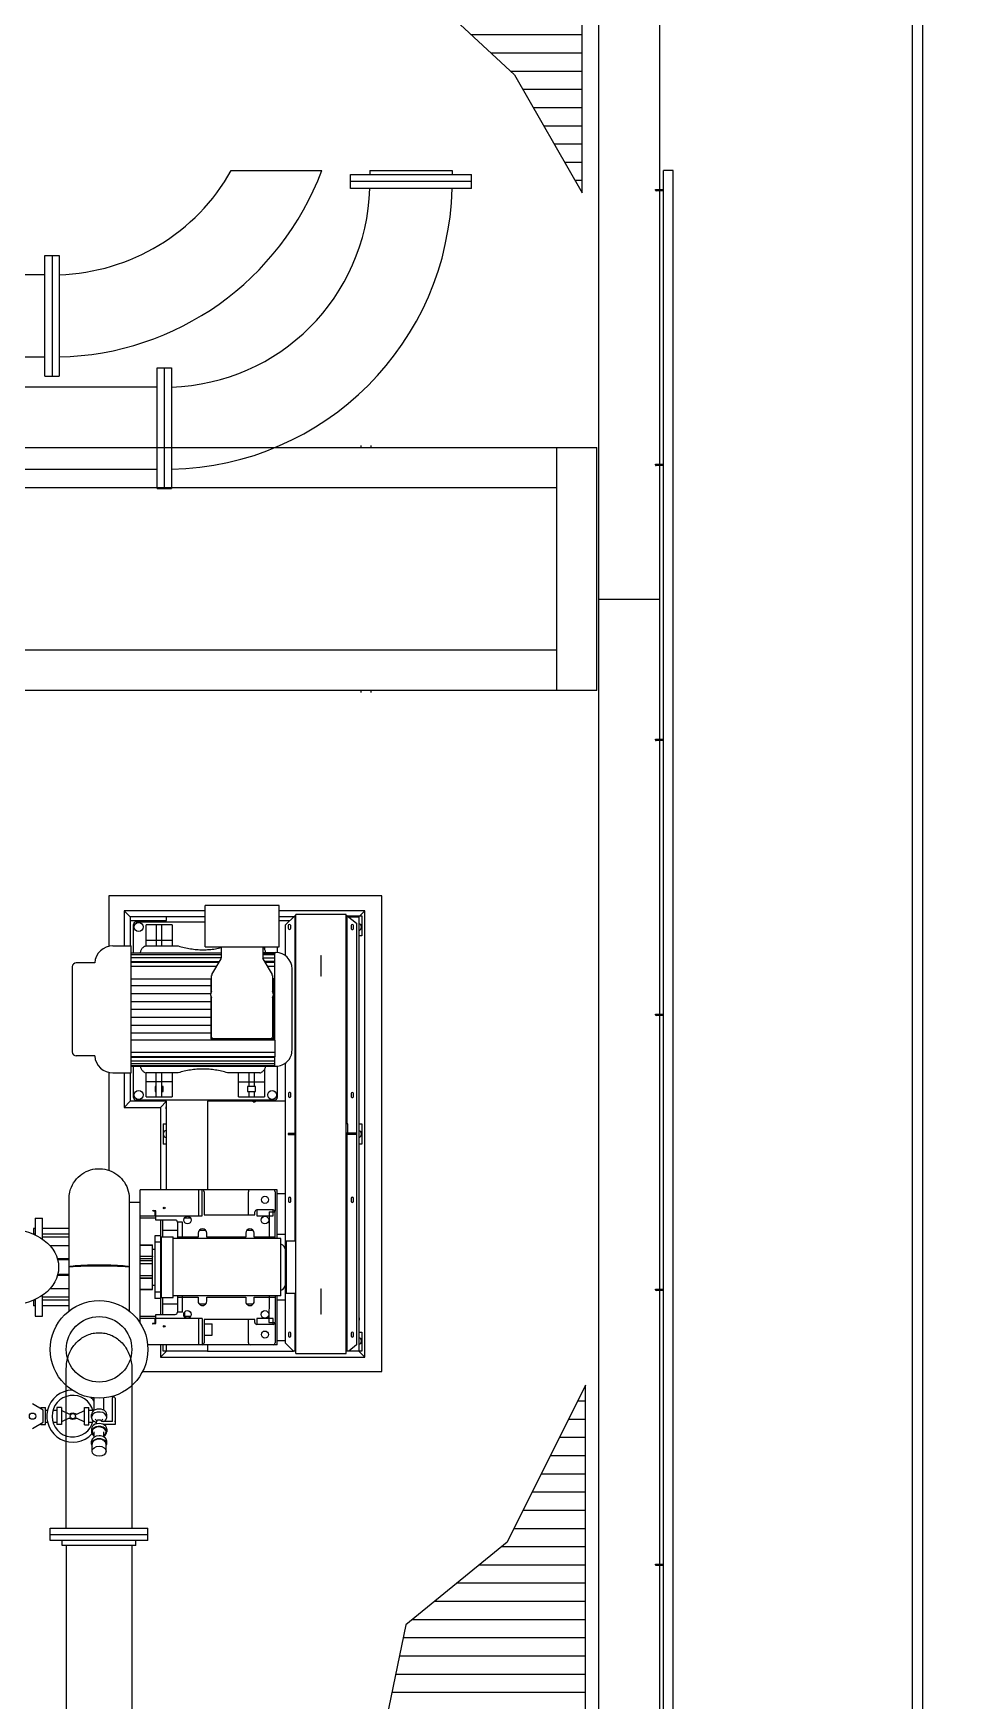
# Model space of a CAD drawing. Header units: metres. Extents: x 0 to 63075, y 0 to 44550.
# Drawn here: x 60745 to 61426, y 37241 to 38478 of the extents above; entities that cross this region are included whole.
import ezdxf

# ---------------------------------------------------------------- set-up
doc = ezdxf.new("R2010")
doc.units = ezdxf.units.M
doc.header["$LTSCALE"] = 75
for name, color, linetype in [('GSB', 7, 'Continuous'), ('ML6', 1, 'Continuous'), ('SDM', 7, 'Continuous'), ('SL1', 8, 'Continuous')]:
    doc.layers.add(name, color=color, linetype=linetype)
doc.styles.add('ROMANS', font='ROMANS.SHX')
doc.dimstyles.new('75___1-75', dxfattribs={"dimscale": 75, "dimtxt": 2.5, "dimasz": 2, "dimexe": 1.5, "dimexo": 1, "dimgap": 0.5, "dimtad": 1, "dimdec": 0, "dimzin": 12, "dimtxsty": 'ROMANS', "dimcen": 0, "dimclrd": 256, "dimclre": 256, "dimclrt": 3, "dimazin": 3, "dimtfac": 1, "dimtdec": 0, "dimtmove": 0, "dimatfit": 0, "dimfxl": 1, "dimlwd": -1, "dimlwe": -1, "dimarcsym": 0})
pattern_1 = [(359.99813, (326091.565, -18363.04), (0.00294, 90), [])]

# ---------------------------------------------------------------- blocks, each defined once
blk = doc.blocks.new('A$C6bae614f')
at = {"layer": 'SL1'}
h = blk.add_hatch(dxfattribs=at)
h.set_pattern_fill('_USER', color=256, scale=90, angle=-0.00187, style=0, pattern_type=0)
h.set_pattern_definition(pattern_1)
h.paths.add_polyline_path([(421387.8, 30260.9), (421387.9, 33754.9), (421001.2, 32979.4), (420499.4, 32570.6), (420373.4, 31955.6), (420516, 31343.3), (421053.1, 30843.8)])
h = blk.add_hatch(dxfattribs=at)
h.set_pattern_fill('_USER', color=256, scale=90, angle=-0.00187, style=0, pattern_type=0)
h.set_pattern_definition(pattern_1)
h.paths.add_polyline_path([(421403.5, 20876), (421403.6, 24370.1), (421016.8, 23594.6), (420515, 23185.8), (420389, 22570.8), (420531.6, 21958.5), (421068.7, 21459)])
for p, q in [((421469.5, 17752.7), (421470.6, 50902.7)), ((421770.6, 50902.7), (421769.5, 17752.7)), ((423019.5, 17752.7), (423020.6, 50902.7)), ((423070.6, 50902.6), (423069.5, 17752.6)), ((419653, 30371.3), (420099.7, 30371.3)), ((420242.5, 30281.7), (420242.5, 30351.8)), ((420242.5, 30351.8), (420839.4, 30351.8)), ((420839.4, 30316.7), (420242.5, 30316.7)), ((420337.8, 30371.3), (420744.2, 30371.3)), ((420337.8, 30371.3), (420337.8, 30351.8)), ((420744.2, 30371.3), (420744.2, 30351.8)), ((420839.4, 30281.7), (420839.4, 30351.8)), ((421788.7, 19768.7), (421789, 30371.3)), ((421837.3, 30371.3), (421789, 30371.3)), ((421836.9, 19744.6), (421837.3, 30371.3)), ((420839.4, 30281.7), (420242.5, 30281.7)), ((421749.4, 30277.8), (421789, 30277.8)), ((421749.4, 30274.6), (421749.4, 30277.8)), ((421789, 30271.4), (421752.6, 30271.4)), ((418731.9, 29951.2), (418802, 29951.2)), ((418731.9, 29354.3), (418731.9, 29951.2)), ((418766.9, 29951.2), (418766.9, 29354.3)), ((418802, 29951.2), (418802, 29354.3)), ((418731.9, 29856), (415950.9, 29856.1)), ((418731.9, 29449.6), (415950.9, 29449.7)), ((418731.9, 29354.3), (418802, 29354.3)), ((419286.9, 28799.3), (419286.9, 29396.2)), ((419286.9, 29396.2), (419357, 29396.2)), ((419321.9, 29396.2), (419321.9, 28799.3)), ((419357, 29396.2), (419356.9, 28799.3)), ((419286.9, 29301), (416500.9, 29301.1)), ((415452.1, 29002.9), (421459.9, 29002.7)), ((420294.9, 29002.7), (420294.9, 29012.7)), ((420344.9, 29002.7), (420344.9, 29012.7)), ((421259.9, 29002.7), (421259.8, 27802.7)), ((421459.8, 27802.7), (421459.9, 29002.7)), ((421749.4, 28916.3), (421749.4, 28919.4)), ((421749.4, 28919.4), (421789, 28919.4)), ((419286.9, 28894.6), (416500.9, 28894.7)), ((421789, 28913.1), (421752.6, 28913.1)), ((421259.9, 28802.7), (415452, 28802.9)), ((419286.9, 28799.3), (419356.9, 28799.3)), ((421769.9, 28251.5), (421469.9, 28251.5)), ((416494.9, 28002.9), (421259.9, 28002.7)), ((421459.8, 27802.7), (415452, 27802.9)), ((420294.8, 27792.7), (420294.8, 27802.7)), ((420344.8, 27792.7), (420344.8, 27802.7)), ((421749.3, 27561.1), (421788.9, 27561.1)), ((421749.3, 27557.9), (421749.3, 27561.1)), ((421788.9, 27554.8), (421752.5, 27554.8)), ((420396.8, 26787.7), (419046.8, 26787.8)), ((419046.8, 26787.8), (419046.8, 26538.1)), ((420396.7, 24437.7), (420396.8, 26787.7)), ((419122.8, 26713.3), (419152.8, 26683.3)), ((419122.8, 26713.3), (419122.8, 26540.5)), ((419523.3, 26713.3), (419122.8, 26713.3)), ((419523.3, 26536), (419523.3, 26739.8)), ((419889.4, 26739.8), (419523.3, 26739.8)), ((419889.3, 26536), (419889.4, 26739.8)), ((420312.8, 26713.2), (419889.4, 26713.3)), ((419971.2, 24525.8), (419971.3, 26695.8)), ((420221.3, 26695.7), (419971.3, 26695.8)), ((420221.2, 24525.7), (420221.3, 26695.7)), ((420223.3, 26689.5), (420223.3, 25660.7)), ((420226.3, 26689.5), (420223.3, 26689.5)), ((420226.3, 25660.7), (420226.3, 26689.5)), ((420226.3, 26689.5), (420271.3, 26651.8)), ((420312.8, 26713.2), (420288.8, 26689.2)), ((420312.7, 24508.3), (420312.8, 26713.2)), ((419523.3, 26683.3), (419152.8, 26683.3)), ((419152.8, 26683.3), (419152.8, 26540.5)), ((419152.8, 26665.3), (419332.8, 26665.3)), ((419169.8, 26506.5), (419169.8, 26646.1)), ((419182.5, 26658.8), (419523.3, 26658.8)), ((419232.3, 26540.3), (419232.3, 26643.8)), ((419360.3, 26643.8), (419232.3, 26643.8)), ((419282.3, 26643.8), (419282.3, 26540.3)), ((419310.3, 26540.3), (419310.3, 26643.8)), ((419332.8, 26665.3), (419332.8, 26683.3)), ((419360.3, 26643.8), (419360.3, 26540.3)), ((419960.8, 26683.3), (419889.4, 26683.3)), ((419889.4, 26665.3), (419942.8, 26665.3)), ((419921.3, 26643.8), (419966.3, 26688.8)), ((419921.3, 26491.4), (419921.3, 26643.8)), ((419934.4, 26640.3), (419934.4, 26627.3)), ((419946.4, 26627.3), (419946.4, 26640.3)), ((419966.3, 26688.8), (419966.3, 25613.3)), ((419966.3, 26688.8), (419969.3, 26688.8)), ((419969.3, 26688.8), (419969.3, 26272.8)), ((419971.3, 26683.3), (419969.3, 26683.3)), ((419969.3, 26665.3), (419971.3, 26665.3)), ((420221.3, 26689.2), (420223.3, 26689.2)), ((420221.3, 26683.2), (420223.3, 26683.2)), ((420226.7, 26689.2), (420298.8, 26689.2)), ((420233.8, 26683.2), (420282.8, 26683.2)), ((420245.3, 26640.2), (420245.3, 26627.2)), ((420257.3, 26627.2), (420257.3, 26640.2)), ((420271.3, 26651.8), (420271.3, 25615.7)), ((420282.8, 26683.2), (420282.7, 24538.2)), ((420298.8, 26689.2), (420298.8, 26589.2)), ((419067.8, 26540.5), (419157.8, 26540.5)), ((419157.8, 25912.5), (419157.8, 26540.5)), ((419231.9, 26540.3), (419390.8, 26540.3)), ((419232.3, 26568.8), (419360.3, 26568.8)), ((419523.3, 26536), (419889.3, 26536)), ((419603.7, 26481.5), (419603.7, 26536)), ((419808, 26536), (419808, 26481.5)), ((419817.3, 26536), (419817.3, 26522.7)), ((419879.8, 26536), (419879.8, 26507.1)), ((420298.8, 26589.2), (420282.8, 26589.2)), ((418978, 26456.5), (418886.5, 26456.5)), ((419157.8, 26506.5), (419603.7, 26506.5)), ((419603.7, 26503.7), (419157.8, 26503.7)), ((419603.7, 26495.3), (419157.8, 26495.3)), ((419603.7, 26481.5), (419157.8, 26481.5)), ((419157.8, 26462.5), (419594.2, 26462.5)), ((419157.8, 26460.3), (419593, 26460.3)), ((419557.1, 26398.2), (419602.3, 26476.5)), ((419866.3, 26506.5), (419808, 26506.5)), ((419808, 26503.7), (419866.3, 26503.7)), ((419866.3, 26495.3), (419808, 26495.3)), ((419808, 26481.4), (419866.3, 26481.4)), ((419809.3, 26476.5), (419854.5, 26398.2)), ((419866.3, 26462.5), (419817.4, 26462.5)), ((419818.6, 26460.3), (419867.8, 26460.3)), ((419866.3, 26507.4), (419866.3, 26462.4)), ((419866.3, 26507.4), (419873.3, 26507.4)), ((419867.8, 26460.3), (419867.8, 26462.4)), ((419867.8, 26378.9), (419867.8, 26460.3)), ((419971.3, 26462.3), (419969.3, 26462.3)), ((420094.8, 26492.5), (420097.8, 26492.5)), ((420094.8, 26492.5), (420094.8, 26390.9)), ((420097.8, 26390.9), (420097.8, 26492.5)), ((418866.5, 26436.5), (418866.5, 26016.5)), ((419580.7, 26439.1), (419157.8, 26439.1)), ((419157.8, 26377.3), (419555.8, 26377.3)), ((419555.8, 26372.4), (419552.5, 26372.4)), ((419552.5, 26372.4), (419552.5, 26371.1)), ((419552.5, 26371.1), (419552.5, 26308.5)), ((419552.5, 26371.1), (419555.8, 26371.1)), ((419555.8, 26314.5), (419555.8, 26393.2)), ((419867.8, 26439.1), (419830.9, 26439.1)), ((419855.8, 26393.2), (419855.8, 26314.5)), ((419866.3, 26377.3), (419855.8, 26377.3)), ((419855.8, 26372.4), (419862.5, 26372.4)), ((419855.8, 26371.1), (419862.5, 26371.1)), ((419862.5, 26371.1), (419862.5, 26372.4)), ((419862.5, 26082), (419862.5, 26371.1)), ((419866.3, 26378.9), (419866.3, 26074.1)), ((419953.3, 26025.7), (419953.3, 26427.4)), ((420097.8, 26390.9), (420094.8, 26390.9)), ((419552.5, 26342.3), (419157.8, 26342.3)), ((419157.8, 26305.1), (419551.4, 26305)), ((419552.5, 26356.5), (419555.8, 26356.5)), ((419552.5, 26290.6), (419552.5, 26082)), ((419555.8, 26089.5), (419555.8, 26284.5)), ((419855.8, 26356.5), (419862.5, 26356.5)), ((419855.8, 26284.5), (419855.8, 26089.5)), ((419862.5, 26342.3), (419866.3, 26342.3)), ((419866.3, 26305), (419862.5, 26305)), ((419157.8, 26266.2), (419552.5, 26266.2)), ((419552.5, 26226.5), (419157.8, 26226.5)), ((419862.5, 26266.2), (419866.3, 26266.2)), ((419866.3, 26226.5), (419862.5, 26226.5)), ((419971.3, 26273), (419969.3, 26273)), ((419969.3, 26272.8), (419971.3, 26272.8)), ((419969.3, 26272.8), (419969.3, 26272.1)), ((419969.3, 26272.1), (419971.3, 26272.1)), ((419969.3, 26272.1), (419969.3, 26271)), ((419969.3, 26271), (419971.3, 26271)), ((419969.3, 26271), (419969.3, 26269.4)), ((419969.3, 26269.4), (419971.3, 26269.4)), ((419969.3, 26269.4), (419969.3, 26262.4)), ((419969.3, 26267.5), (419971.3, 26267.5)), ((419969.3, 26265.2), (419971.3, 26265.2)), ((419969.3, 26262.4), (419971.3, 26262.4)), ((419969.3, 26262.4), (419969.3, 26259.4)), ((419969.3, 26259.4), (419971.3, 26259.4)), ((419969.3, 26259.4), (419969.3, 26256)), ((419969.3, 26256), (419971.3, 26256)), ((419969.3, 26256), (419969.3, 26248.4)), ((419969.3, 26252.3), (419971.3, 26252.3)), ((419969.3, 26248.4), (419971.3, 26248.4)), ((419969.3, 26248.4), (419969.3, 26244.3)), ((419969.3, 26244.3), (419971.3, 26244.3)), ((419969.3, 26244.3), (419969.3, 26240)), ((419969.3, 26240), (419971.3, 26240)), ((419969.3, 26240), (419969.3, 26235.6)), ((419969.3, 26235.6), (419971.3, 26235.6)), ((419969.3, 26235.6), (419969.3, 26226.5)), ((419969.3, 26231.1), (419971.3, 26231.1)), ((419969.3, 26226.5), (419971.3, 26226.5)), ((419969.3, 26226.5), (419969.3, 26222)), ((419969.3, 26222), (419971.3, 26222)), ((419969.3, 26222), (419969.3, 26213)), ((419969.3, 26217.4), (419971.3, 26217.4)), ((419969.3, 26213), (419971.3, 26213)), ((419969.3, 26213), (419969.3, 26204.6)), ((419969.3, 26208.7), (419971.3, 26208.7)), ((419969.3, 26204.6), (419971.3, 26204.6)), ((419969.3, 26204.6), (419969.3, 26190.6)), ((419969.3, 26200.7), (419971.3, 26200.7)), ((419969.3, 26197), (419971.3, 26197)), ((421749.3, 26202.8), (421788.9, 26202.8)), ((421749.3, 26199.6), (421749.3, 26202.8)), ((421788.9, 26196.4), (421752.5, 26196.4)), ((419552.5, 26186.9), (419157.8, 26186.9)), ((419157.8, 26148), (419552.5, 26148)), ((419866.3, 26186.9), (419862.5, 26186.9)), ((419866.3, 26148), (419862.5, 26148)), ((419969.3, 26193.6), (419971.3, 26193.6)), ((419969.3, 26190.6), (419971.3, 26190.6)), ((419969.3, 26190.6), (419969.3, 26187.9)), ((419969.3, 26187.9), (419971.3, 26187.9)), ((419969.3, 26187.9), (419969.3, 26183.6)), ((419969.3, 26185.5), (419971.3, 26185.5)), ((419969.3, 26183.6), (419971.3, 26183.6)), ((419969.3, 26183.6), (419969.3, 26182)), ((419969.3, 26182), (419971.3, 26182)), ((419969.3, 26182), (419969.3, 26180.9)), ((419969.3, 26180.9), (419971.3, 26180.9)), ((419969.3, 26180.9), (419969.3, 26180.3)), ((419969.3, 25082.9), (419969.3, 26180.3)), ((419969.3, 26180.3), (419971.3, 26180.3)), ((419969.3, 26180), (419971.3, 26180)), ((419157.8, 26110.7), (419552.5, 26110.7)), ((419157.8, 26075.8), (419866.3, 26075.8)), ((419555.8, 26096.5), (419552.5, 26096.5)), ((419552.5, 26082), (419552.5, 26080.7)), ((419552.5, 26082), (419561.2, 26082)), ((419552.5, 26080.7), (419862.5, 26080.7)), ((419847.8, 26081.5), (419563.8, 26081.5)), ((419850.4, 26082), (419862.5, 26082)), ((419862.5, 26096.5), (419855.8, 26096.5)), ((419866.3, 26110.7), (419862.5, 26110.7)), ((419862.5, 26080.7), (419862.5, 26082)), ((419867.8, 26074.1), (419867.8, 25992.7)), ((418978, 25996.5), (418886.5, 25996.5)), ((419867.8, 26013.9), (419157.8, 26014)), ((419867.8, 25992.7), (419157.8, 25992.7)), ((419157.8, 25990.6), (419866.3, 25990.6)), ((419157.8, 25971.6), (419866.3, 25971.6)), ((419866.3, 25957.7), (419157.8, 25957.8)), ((419157.8, 25949.4), (419866.3, 25949.3)), ((419866.3, 25990.6), (419866.3, 25945.7)), ((419867.8, 25990.6), (419867.8, 25992.7)), ((419921.2, 24577.8), (419921.3, 25961.6)), ((419969.3, 25975.3), (419971.3, 25975.3)), ((419046.8, 25915), (419046.8, 25432)), ((419067.8, 25912.5), (419157.8, 25912.5)), ((419122.8, 25912.5), (419122.8, 25742.3)), ((419152.8, 25912.5), (419152.8, 25772.3)), ((419157.8, 25946.5), (419866.3, 25946.5)), ((419169.8, 25791.5), (419169.8, 25946.5)), ((419390.8, 25912.8), (419231.9, 25912.8)), ((419232.3, 25793.8), (419232.3, 25912.8)), ((419360.3, 25868.5), (419232.3, 25868.5)), ((419282.3, 25793.8), (419282.3, 25912.8)), ((419310.3, 25793.8), (419310.3, 25912.8)), ((419360.3, 25912.8), (419360.3, 25793.8)), ((419793.7, 25912.8), (419634.8, 25912.8)), ((419689.3, 25793.8), (419689.3, 25912.8)), ((419817.3, 25867.5), (419689.3, 25867.5)), ((419739.3, 25912.8), (419739.3, 25846.3)), ((419767.3, 25846.3), (419767.3, 25912.8)), ((419817.3, 25930.3), (419817.3, 25793.8)), ((419866.3, 25945.7), (419873.3, 25945.7)), ((419879.8, 25945.9), (419879.8, 25791.5)), ((419232.3, 25793.8), (419360.3, 25793.8)), ((419282.3, 25846.3), (419276.3, 25846.3)), ((419276.3, 25846.3), (419276.3, 25821.3)), ((419276.3, 25821.3), (419282.3, 25821.3)), ((419316.3, 25846.3), (419310.3, 25846.3)), ((419310.3, 25821.3), (419316.3, 25821.3)), ((419316.3, 25821.3), (419316.3, 25846.3)), ((419689.3, 25793.8), (419817.3, 25793.8)), ((419773.3, 25846.3), (419733.3, 25846.3)), ((419733.3, 25846.3), (419733.3, 25821.3)), ((419733.3, 25821.3), (419773.3, 25821.3)), ((419739.3, 25821.3), (419739.3, 25793.8)), ((419767.3, 25793.8), (419767.3, 25821.3)), ((419773.3, 25821.3), (419773.3, 25846.3)), ((419935.3, 25810.3), (419935.3, 25797.3)), ((419947.3, 25797.3), (419947.3, 25810.3)), ((420245.3, 25810.2), (420245.3, 25797.2)), ((420257.3, 25797.2), (420257.3, 25810.2)), ((419122.8, 25742.3), (419152.8, 25772.3)), ((419122.8, 25742.3), (419302.8, 25742.3)), ((419332.8, 25772.3), (419152.8, 25772.3)), ((419867.1, 25778.8), (419182.5, 25778.8)), ((419302.8, 25742.3), (419332.8, 25772.3)), ((419302.8, 25742.3), (419302.8, 25335.8)), ((419332.8, 25745.3), (419330.7, 25745.3)), ((419330.7, 25735.8), (419330.7, 25745.3)), ((419330.7, 25735.8), (419332.8, 25735.8)), ((419332.8, 25335.8), (419332.8, 25772.3)), ((419921.3, 25772.3), (419535.8, 25772.3)), ((419535.8, 25772.3), (419535.8, 25335.8)), ((419761, 25770.2), (419761, 25772.3)), ((419761, 25770.2), (419771, 25770.2)), ((419771, 25772.3), (419771, 25770.2)), ((419971.3, 25772.3), (419969.3, 25772.3)), ((419316.8, 25660.8), (419332.8, 25660.8)), ((419316.8, 25660.8), (419316.8, 25560.8)), ((420228.3, 25660.7), (420223.3, 25660.7)), ((420228.3, 25615.7), (420228.3, 25660.7)), ((420282.8, 25660.7), (420298.8, 25660.7)), ((420298.8, 25660.7), (420298.8, 25560.7)), ((419332.8, 25560.8), (419316.8, 25560.8)), ((419969.3, 25613.3), (419934.3, 25613.3)), ((419934.3, 25613.3), (419934.3, 25608.3)), ((419934.3, 25608.3), (419969.3, 25608.3)), ((419959.3, 25613.3), (419959.3, 25608.3)), ((419966.3, 25608.3), (419966.3, 25082.9)), ((420223.3, 25615.7), (420223.2, 24538.2)), ((420273.3, 25615.7), (420223.3, 25615.7)), ((420223.3, 25610.7), (420273.3, 25610.7)), ((420226.2, 24538.2), (420226.3, 25615.7)), ((420248.3, 25610.7), (420248.3, 25615.7)), ((420271.3, 25610.7), (420271.2, 24569.7)), ((420273.3, 25610.7), (420273.3, 25615.7)), ((420298.8, 25560.7), (420282.8, 25560.7)), ((419330.7, 25485.8), (419330.7, 25476.3)), ((419332.8, 25485.8), (419330.7, 25485.8)), ((419330.7, 25476.3), (419332.8, 25476.3)), ((418850.8, 24952.8), (418850.8, 25290.6)), ((419202.7, 24676.5), (419202.8, 25335.8)), ((419879.3, 25335.8), (419202.8, 25335.8)), ((419492.8, 25205.8), (419492.8, 25335.8)), ((419508.3, 25205.8), (419508.3, 25335.8)), ((419518.3, 25325.8), (419518.3, 25210.8)), ((419737.3, 25210.8), (419737.3, 25325.8)), ((419869.3, 25325.8), (419869.3, 25229.1)), ((419879.3, 25093.8), (419879.3, 25335.8)), ((419879.3, 25317.3), (419921.3, 25317.3)), ((419935.3, 25292.3), (419935.3, 25279.3)), ((419947.3, 25279.3), (419947.3, 25292.3)), ((419969.3, 25317.3), (419971.3, 25317.3)), ((420245.3, 25292.2), (420245.3, 25279.2)), ((420257.3, 25279.2), (420257.3, 25292.2)), ((419202.8, 25272.8), (419148.8, 25272.8)), ((419264.3, 25234), (419264.3, 25230.8)), ((419267.3, 25231), (419264.3, 25234)), ((419264.3, 25230.8), (419274.3, 25230.8)), ((419279.3, 25231), (419267.3, 25231)), ((419274.3, 25230.8), (419274.3, 25205.8)), ((419279.3, 25185.8), (419279.3, 25231)), ((419518.3, 25210.8), (419769.3, 25210.8)), ((419769.3, 25210.8), (419769.3, 25225.8)), ((419859.3, 25235.8), (419779.3, 25235.8)), ((419779.3, 25235.8), (419779.3, 25205.8)), ((419839.3, 25225.8), (419839.3, 25093.8)), ((419839.3, 25225.8), (419869.3, 25225.8)), ((419859.3, 25205.8), (419859.3, 25235.8)), ((419869.3, 25225.8), (419869.3, 25229.1)), ((419869.3, 25093.8), (419869.3, 25225.8)), ((418674.8, 25143.5), (418674.8, 25116.2)), ((418684, 25143.5), (418674.8, 25143.5)), ((418684, 25194.3), (418684, 25112)), ((418684, 25194.3), (418719, 25194.3)), ((418719, 25091.8), (418719, 25194.3)), ((418850.8, 25143.5), (418719, 25143.5)), ((419202.8, 25205.8), (419508.3, 25205.8)), ((419279.3, 25195.8), (419202.8, 25195.8)), ((419376.3, 25185.8), (419279.3, 25185.8)), ((419302.8, 25185.8), (419302.8, 25107.8)), ((419304.3, 25107.8), (419304.3, 25185.8)), ((419314.3, 25102.3), (419314.3, 25185.8)), ((419314.3, 25135.8), (419386.3, 25135.8)), ((419386.3, 25175.8), (419386.3, 25093.8)), ((419411.3, 25175.8), (419386.3, 25175.8)), ((419411.3, 25093.8), (419411.3, 25175.8)), ((419451.9, 25195.8), (419420.6, 25195.8)), ((419495.1, 25135.8), (419525.5, 25135.8)), ((419730.1, 25135.8), (419760.5, 25135.8)), ((419779.3, 25205.8), (419859.3, 25205.8)), ((418684, 25116.3), (418674.8, 25116.3)), ((418850.8, 25116.3), (418719, 25116.3)), ((418850.8, 25101.7), (418719, 25101.7)), ((418850.8, 25059), (418756.4, 25059)), ((419202.8, 25063.7), (419262.8, 25063.7)), ((419202.8, 25061.8), (419262.8, 25061.8)), ((419262.8, 24843.8), (419262.8, 25063.7)), ((419305, 25107.8), (419275, 25107.8)), ((419275, 25107.8), (419275, 24797.8)), ((419305, 25076.9), (419275, 25076.9)), ((419305, 24797.8), (419305, 25107.8)), ((419306.2, 25102.3), (419306.2, 24803.3)), ((419306.2, 25102.3), (419366.2, 25102.3)), ((419366.2, 24803.3), (419366.2, 25102.3)), ((419897.8, 25093.8), (419366.2, 25093.8)), ((419489.3, 25100.8), (419386.3, 25100.8)), ((419489.3, 25121.3), (419489.3, 25100.8)), ((419531.3, 25100.8), (419531.3, 25121.3)), ((419724.3, 25100.8), (419531.3, 25100.8)), ((419724.3, 25121.3), (419724.3, 25100.8)), ((419766.3, 25100.8), (419766.3, 25121.3)), ((419869.3, 25100.8), (419766.3, 25100.8)), ((419921.3, 25114.3), (419879.3, 25114.3)), ((419897.8, 24811.8), (419897.8, 25093.8)), ((419924.8, 25082.9), (419924.8, 24822.6)), ((419924.8, 25082.9), (419971.3, 25082.9)), ((419971.3, 25114.3), (419969.3, 25114.3)), ((418850.8, 24993.3), (418793.7, 24993.3)), ((418850.8, 24989.7), (418794.7, 24989.7)), ((419202.8, 25007.9), (419262.8, 25007.9)), ((419262.8, 25005), (419202.8, 25005)), ((419262.8, 24994.9), (419202.8, 24994.9)), ((419262.8, 24983.8), (419202.8, 24983.8)), ((419262.8, 24969.8), (419202.8, 24969.8)), ((419262.8, 25041.7), (419275, 25041.7)), ((419262.8, 25007.9), (419262.8, 25005)), ((419305, 25041.7), (419306.2, 25041.7)), ((418850.8, 24912.2), (418793.7, 24912.2)), ((418850.8, 24915.9), (418794.7, 24915.9)), ((418850.7, 24736.9), (418850.8, 24952.8)), ((418850.7, 24736.9), (418850.8, 24952.8)), ((419148.8, 24952.8), (419148.7, 24736.2)), ((419262.8, 24910.7), (419202.8, 24910.7)), ((419202.8, 24900.5), (419262.8, 24900.5)), ((419262.8, 24897.7), (419202.8, 24897.7)), ((419262.8, 24897.7), (419262.8, 24900.5)), ((418719, 24711.3), (418719, 24813.8)), ((418850.7, 24803.9), (418719, 24803.9)), ((418850.8, 24846.6), (418756.4, 24846.6)), ((419202.8, 24843.8), (419262.8, 24843.8)), ((419202.8, 24841.8), (419262.8, 24841.8)), ((419262.8, 24863.9), (419275, 24863.9)), ((419262.8, 24841.8), (419262.8, 24843.8)), ((419305, 24828.7), (419275, 24828.7)), ((419305, 24797.8), (419275, 24797.8)), ((419302.8, 24797.8), (419302.7, 24719.8)), ((419304.2, 24719.8), (419304.3, 24797.8)), ((419305, 24863.9), (419306.2, 24863.9)), ((419306.2, 24803.3), (419366.2, 24803.3)), ((419314.2, 24719.8), (419314.3, 24803.3)), ((419897.8, 24811.8), (419366.2, 24811.8)), ((419386.3, 24811.8), (419386.2, 24729.8)), ((419386.3, 24804.8), (419489.2, 24804.8)), ((419411.2, 24729.8), (419411.3, 24811.8)), ((419489.2, 24804.8), (419489.2, 24784.3)), ((419531.2, 24784.3), (419531.2, 24804.8)), ((419531.2, 24804.8), (419724.2, 24804.8)), ((419724.2, 24804.8), (419724.2, 24784.3)), ((419766.2, 24784.3), (419766.2, 24804.8)), ((419766.2, 24804.8), (419869.3, 24804.8)), ((419839.3, 24811.8), (419839.2, 24679.8)), ((419869.3, 24811.8), (419869.2, 24679.8)), ((419879.2, 24569.8), (419879.2, 24811.8)), ((419971.3, 24822.6), (419924.8, 24822.6)), ((419966.3, 24822.6), (419966.2, 24538.3)), ((419969.2, 24538.3), (419969.3, 24822.6)), ((420094.8, 24845.2), (420094.7, 24720.2)), ((420094.8, 24845.2), (420097.8, 24845.2)), ((420097.7, 24720.2), (420097.8, 24845.2)), ((421749.3, 24844.5), (421788.8, 24844.5)), ((421749.3, 24841.3), (421749.3, 24844.5)), ((421788.8, 24838.1), (421752.4, 24838.1)), ((418674.7, 24789.4), (418674.7, 24762.1)), ((418684, 24789.3), (418674.7, 24789.3)), ((418684, 24762.1), (418674.7, 24762.1)), ((418684, 24793.6), (418684, 24711.3)), ((418850.7, 24789.2), (418719, 24789.3)), ((418850.7, 24762), (418719, 24762.1)), ((419279.2, 24719.8), (419376.2, 24719.8)), ((419279.2, 24674.6), (419279.2, 24719.8)), ((419386.2, 24769.8), (419314.2, 24769.8)), ((419411.2, 24729.8), (419386.2, 24729.8)), ((419418.3, 24715.1), (419421.2, 24715.1)), ((419421.2, 24730.7), (419421.2, 24709.8)), ((419525.4, 24769.8), (419495.1, 24769.8)), ((419760.4, 24769.8), (419730.1, 24769.8)), ((419879.2, 24791.3), (419921.2, 24791.3)), ((419969.2, 24791.3), (419971.2, 24791.3)), ((420097.7, 24720.2), (420094.7, 24720.2)), ((418684, 24711.3), (418719, 24711.3)), ((419279.2, 24709.8), (419202.7, 24709.8)), ((419508.2, 24699.8), (419202.7, 24699.8)), ((419264.2, 24674.7), (419264.2, 24671.5)), ((419274.2, 24674.7), (419264.2, 24674.7)), ((419267.2, 24674.6), (419264.2, 24671.5)), ((419267.2, 24674.6), (419279.2, 24674.6)), ((419274.2, 24699.8), (419274.2, 24674.7)), ((419451.9, 24709.8), (419420.6, 24709.8)), ((419492.7, 24569.8), (419492.7, 24699.8)), ((419508.2, 24699.8), (419508.2, 24569.8)), ((419518.2, 24694.8), (419518.2, 24579.8)), ((419769.2, 24694.8), (419518.2, 24694.8)), ((419518.2, 24672.3), (419558.2, 24672.3)), ((419558.2, 24617.3), (419558.2, 24672.3)), ((419737.2, 24579.8), (419737.2, 24694.8)), ((419769.2, 24679.8), (419769.2, 24694.8)), ((419779.2, 24699.8), (419779.2, 24669.8)), ((419859.2, 24699.8), (419779.2, 24699.8)), ((419859.2, 24669.8), (419779.2, 24669.8)), ((419839.2, 24679.8), (419869.2, 24679.8)), ((419859.2, 24669.8), (419859.2, 24699.8)), ((419869.2, 24676.5), (419869.2, 24679.8)), ((419869.2, 24676.5), (419869.2, 24579.8)), ((420282.7, 24701.9), (420284.8, 24701.9)), ((420284.8, 24691.9), (420282.7, 24691.9)), ((420282.7, 24632.2), (420298.7, 24632.2)), ((420284.8, 24701.9), (420284.8, 24691.9)), ((420298.7, 24632.2), (420298.7, 24538.2)), ((419879.2, 24569.8), (419239.5, 24569.8)), ((419302.7, 24569.8), (419302.7, 24508.3)), ((419316.7, 24538.3), (419316.7, 24569.8)), ((419332.7, 24538.3), (419332.7, 24569.8)), ((419518.2, 24617.3), (419558.2, 24617.3)), ((419535.7, 24569.8), (419535.7, 24538.3)), ((419921.2, 24588.3), (419879.2, 24588.3)), ((419960.7, 24538.3), (419921.2, 24577.8)), ((419935.2, 24626.3), (419935.2, 24613.3)), ((419947.2, 24613.3), (419947.2, 24626.3)), ((419971.2, 24588.3), (419969.2, 24588.3)), ((420271.2, 24569.7), (420233.8, 24538.2)), ((420245.2, 24626.2), (420245.2, 24613.2)), ((420257.2, 24613.2), (420257.2, 24626.2)), ((419302.7, 24508.3), (419332.7, 24538.3)), ((419302.7, 24508.3), (420312.7, 24508.3)), ((419535.7, 24538.3), (419316.7, 24538.3)), ((419535.7, 24538.3), (419960.7, 24538.3)), ((419969.2, 24538.3), (419960.7, 24538.3)), ((419969.2, 24538.3), (419971.2, 24538.3)), ((419971.2, 24525.8), (420221.2, 24525.7)), ((420298.7, 24538.2), (420221.2, 24538.2)), ((420282.8, 24538.2), (420312.7, 24508.3)), ((418837.4, 23663), (418837.4, 24451.6)), ((419161.2, 24451.6), (419161.2, 23663)), ((419214.6, 24437.8), (420396.7, 24437.7)), ((418975.2, 24245.9), (418975.2, 24306.7)), ((419023.4, 24245.9), (419023.4, 24306.7)), ((419063.3, 24305.8), (419063.3, 24189.8)), ((419078.3, 24305.8), (419078.3, 24189.8)), ((418722.7, 24247), (418670.4, 24277.1)), ((418707.6, 24255.7), (418711.7, 24255.7)), ((418711.7, 24253.3), (418711.7, 24258.8)), ((418711.7, 24258.8), (418733.9, 24258.8)), ((418722.7, 24186.6), (418722.7, 24247)), ((418733.9, 24174.8), (418733.9, 24258.8)), ((418733.9, 24247), (418744.8, 24247)), ((418771.4, 24247), (418790.8, 24247)), ((418790.8, 24258.8), (418790.8, 24174.8)), ((418813, 24258.8), (418790.8, 24258.8)), ((418813, 24258.8), (418813, 24174.8)), ((418850.7, 24226.2), (418813, 24244.7)), ((418888.9, 24226.2), (418926.6, 24244.7)), ((418926.6, 24174.7), (418926.6, 24258.8)), ((418926.6, 24258.8), (418948.8, 24258.8)), ((418948.8, 24174.7), (418948.8, 24258.8)), ((418948.8, 24246.9), (418968.1, 24246.9)), ((418961.6, 24210.8), (418961.6, 24225.3)), ((419037, 24210.8), (419037, 24225.3)), ((418670.4, 24156.5), (418722.7, 24186.6)), ((418707.6, 24177.9), (418711.7, 24177.9)), ((418711.7, 24174.8), (418711.7, 24180.3)), ((418711.7, 24174.8), (418733.9, 24174.8)), ((418733.9, 24186.6), (418744.8, 24186.6)), ((418771.4, 24186.6), (418790.8, 24186.6)), ((418813, 24174.8), (418790.8, 24174.8)), ((418850.7, 24207.4), (418813, 24188.9)), ((418888.9, 24207.4), (418926.6, 24188.9)), ((418926.6, 24174.7), (418948.8, 24174.7)), ((418948.8, 24186.6), (418968.1, 24186.6)), ((418961.6, 24153.8), (418961.6, 24139.2)), ((418975.2, 24113.8), (418975.2, 24139.2)), ((418988.7, 24193.2), (418980.5, 24201.6)), ((419009.9, 24193.2), (419018.1, 24201.6)), ((419065.5, 24189.8), (419012.6, 24189.8)), ((419078.3, 24174.8), (419022.6, 24174.8)), ((419023.4, 24113.8), (419023.4, 24139.2)), ((419037, 24153.8), (419037, 24139.2)), ((419078.3, 24189.8), (419076.1, 24189.8)), ((419078.3, 24189.8), (419078.3, 24174.8)), ((418961.6, 24078.7), (418961.6, 24093.3)), ((418964.7, 24043.8), (418964.7, 24078.7)), ((419033.8, 24043.8), (419033.8, 24078.7)), ((419037, 24078.7), (419037, 24093.3)), ((418758, 23663), (419240.6, 23663)), ((418758, 23602.6), (418758, 23663)), ((419240.6, 23602.5), (419240.6, 23663)), ((418758, 23632.8), (419240.6, 23632.8)), ((419240.6, 23602.5), (418758, 23602.6)), ((418816.7, 23577.2), (418816.7, 23602.6)), ((419181.8, 23577.2), (418816.7, 23577.2)), ((418837.3, 23577.2), (418837.3, 20784.5)), ((419161.2, 23577.2), (419161.1, 20784.5)), ((419181.8, 23577.2), (419181.8, 23602.5)), ((421749.2, 23483), (421749.2, 23486.1)), ((421749.2, 23486.1), (421788.8, 23486.1)), ((421788.8, 23479.8), (421752.4, 23479.8))]:
    blk.add_line(p, q, dxfattribs=at)
for points in [[(421387.8, 30260.9), (421387.9, 33754.9), (421001.2, 32979.4), (420499.4, 32570.6), (420373.4, 31955.6), (420516, 31343.3), (421053.1, 30843.8)], [(421403.5, 20876), (421403.6, 24370.1), (421016.8, 23594.6), (420515, 23185.8), (420389, 22570.8), (420531.6, 21958.5), (421068.7, 21459)]]:
    blk.add_lwpolyline(points, close=True, dxfattribs=at)
for centre, radius in [((419194.8, 26633.8), 22), ((419194.8, 25803.8), 22), ((419854.8, 25803.8), 22), ((419819.3, 25285.8), 17.5), ((419321.4, 25245.3), 4.19), ((419436.3, 25185.8), 18.6), ((419819.3, 25185.8), 18.6), ((418999.3, 24546.8), 241.3), ((419436.2, 24719.7), 18.6), ((419819.2, 24719.7), 18.6), ((418999.3, 24546.8), 161.9), ((419321.4, 24660.3), 4.19), ((419819.2, 24619.8), 17.5), ((418670.4, 24216.8), 15.6), ((418869.8, 24216.8), 12.9)]:
    blk.add_circle(centre, radius, dxfattribs=at)
for centre, radius, start, end in [((418772, 30866.8), 1417.2, 271.21278, 339.5362), ((418772, 30866.8), 1010.8, 271.70127, 330.64847), ((419327, 30311.8), 1010.8, 271.70127, 358.29499), ((419327, 30311.8), 1417.2, 271.21278, 358.78347), ((421752.6, 30274.6), 3.17, 179.99813, 269.99813), ((421752.6, 28916.3), 3.17, 179.99813, 269.99813), ((421752.5, 27557.9), 3.17, 179.99813, 269.99813), ((419182.5, 26646.1), 12.7, 89.99813, 179.99813), ((419940.4, 26640.3), 6, 359.99813, 179.99813), ((419940.4, 26627.3), 6, 179.99813, 359.99813), ((420251.3, 26640.2), 6, 359.99813, 179.99813), ((420251.3, 26627.2), 6, 179.99813, 359.99813), ((420278.8, 26633.2), 17.5, 283.21111, 76.78515), ((419067.8, 26450.5), 90, 89.99813, 176.17816), ((419242.2, 26501.7), 39.9, 142.52238, 151.90586), ((419242.3, 26501.7), 39.9, 133.15552, 142.53901), ((419242.3, 26501.7), 39.9, 123.78867, 133.17215), ((419242.3, 26501.7), 39.9, 114.42181, 123.80529), ((419242.3, 26501.7), 39.9, 105.05495, 114.43843), ((419512.8, 26921.7), 400.5, 252.27232, 256.70531), ((419512.8, 26921.7), 400.5, 256.70355, 261.13654), ((419512.8, 26921.7), 400.5, 261.13478, 265.56777), ((419512.8, 26921.7), 400.5, 274.42848, 278.86147), ((419512.9, 26921.7), 400.5, 278.85971, 283.10595), ((419512.9, 26921.7), 400.5, 278.85969, 283.10604), ((419783.3, 26501.7), 39.9, 46.82411, 51.95637), ((419783.3, 26501.7), 40, 46.82682, 51.95414), ((419783.4, 26501.7), 39.9, 37.45725, 46.84073), ((419783.4, 26501.7), 39.9, 28.09039, 37.47387), ((418886.5, 26436.5), 20, 89.99813, 179.99813), ((419242.2, 26501.7), 39.9, 170.62296, 173.00229), ((419242.4, 26501.6), 40.1, 170.62964, 172.99916), ((419242.2, 26501.7), 39.9, 161.2561, 170.63958), ((419242.2, 26501.7), 39.9, 151.88924, 161.27272), ((419512.8, 26921.7), 400.5, 265.56602, 269.99901), ((419512.8, 26921.7), 400.5, 269.99725, 274.43024), ((419593.7, 26481.4), 9.95, 329.9639, 345.03235), ((419593.7, 26481.5), 9.95, 344.9639, 0.03236), ((419817.9, 26481.4), 9.95, 179.96389, 195.03236), ((419817.9, 26481.4), 9.95, 194.9639, 210.03235), ((419783.4, 26501.7), 39.9, 18.72353, 28.10701), ((419783.4, 26501.7), 39.9, 9.35667, 18.74016), ((419783.4, 26501.7), 39.9, 6.99396, 9.37329), ((419783.2, 26501.6), 40.1, 6.99709, 9.36661), ((419873.3, 26427.4), 80, 359.99813, 89.99813), ((419565.8, 26393.2), 9.95, 164.9639, 180.03235), ((419565.8, 26393.2), 9.95, 149.96389, 165.03236), ((419845.8, 26393.2), 9.95, 14.96389, 30.03236), ((419845.8, 26393.2), 9.95, 359.9639, 15.03235), ((419575.8, 26299.5), 25, 170.77273, 180.00605), ((419575.8, 26299.5), 25, 179.99021, 189.22352), ((419575.8, 26299.5), 25, 161.55526, 170.78857), ((419575.8, 26299.5), 25, 189.20768, 198.441), ((419575.8, 26299.5), 25, 152.33779, 161.5711), ((419575.8, 26299.5), 25, 198.42516, 207.65847), ((419575.8, 26299.5), 25, 143.12031, 152.35363), ((419575.8, 26299.5), 25, 207.64263, 216.87595), ((419835.8, 26299.5), 25, 27.64263, 36.87595), ((419835.8, 26299.5), 25, 323.1203, 332.35363), ((419835.8, 26299.5), 25, 18.42516, 27.65847), ((419835.8, 26299.5), 25, 332.33779, 341.5711), ((419835.8, 26299.5), 25, 9.20768, 18.441), ((419835.8, 26299.5), 25, 341.55526, 350.78857), ((419835.8, 26299.5), 25, 359.99021, 9.22352), ((419835.8, 26299.5), 25, 350.77273, 0.00605), ((421752.5, 26199.6), 3.17, 179.99813, 269.99813), ((419563.8, 26089.5), 8, 179.99549, 202.50077), ((419563.8, 26089.5), 8, 202.49549, 225.00076), ((419563.8, 26089.5), 7.98, 224.98371, 236.26253), ((419563.8, 26089.5), 7.98, 236.23371, 247.51254), ((419563.8, 26089.5), 7.98, 247.48372, 258.76254), ((419563.8, 26089.5), 7.98, 258.73371, 270.01255), ((419847.8, 26089.5), 7.98, 269.98371, 281.26254), ((419847.8, 26089.5), 7.98, 281.23372, 292.51253), ((419847.8, 26089.5), 7.98, 292.48371, 303.76254), ((419847.8, 26089.5), 7.98, 303.73372, 315.01254), ((419847.8, 26089.5), 8, 314.99549, 337.50076), ((419847.8, 26089.5), 8, 337.49548, 0.00077), ((418886.5, 26016.5), 20, 179.99813, 269.99813), ((419067.8, 26002.5), 90, 183.8232, 269.99813), ((419873.3, 26025.7), 80, 269.99813, 359.99813), ((419242.2, 25951.4), 39.9, 186.99396, 189.37329), ((419242.4, 25951.4), 40.1, 186.99709, 189.36661), ((419242.2, 25951.4), 39.9, 189.35667, 198.74016), ((419242.2, 25951.4), 39.9, 198.72353, 208.10701), ((419242.2, 25951.4), 39.9, 208.09039, 217.47387), ((419242.2, 25951.4), 39.9, 217.45725, 226.84073), ((419242.2, 25951.3), 39.9, 226.82411, 236.20759), ((419242.3, 25951.3), 39.9, 236.19096, 245.57445), ((419242.3, 25951.3), 39.9, 245.55782, 254.94131), ((419512.7, 25531.3), 400.5, 103.29095, 107.72394), ((419512.7, 25531.3), 400.5, 98.85971, 103.2927), ((419512.8, 25531.3), 400.5, 94.42848, 98.86147), ((419512.8, 25531.3), 400.5, 89.99725, 94.43024), ((419512.8, 25531.3), 400.5, 85.56602, 89.99901), ((419512.8, 25531.3), 400.5, 81.13478, 85.56777), ((419512.8, 25531.3), 400.5, 76.70355, 81.13654), ((419512.8, 25531.3), 400.5, 72.27232, 76.70531), ((419783.3, 25951.3), 39.9, 285.05495, 294.43843), ((419783.3, 25951.3), 39.9, 294.42181, 303.80529), ((419783.3, 25951.3), 39.9, 303.78867, 313.17215), ((419783.3, 25951.3), 39.9, 313.15552, 322.53901), ((419783.3, 25951.3), 39.9, 322.52238, 331.90586), ((419783.4, 25951.4), 39.9, 331.88924, 341.27272), ((419783.4, 25951.4), 39.9, 341.2561, 350.63958), ((419783.4, 25951.4), 39.9, 350.62296, 353.00229), ((419783.2, 25951.4), 40.1, 350.62964, 352.99916), ((419182.5, 25791.5), 12.7, 179.99813, 269.99813), ((419867.1, 25791.5), 12.7, 269.99813, 359.99813), ((419941.3, 25810.3), 6, 359.99772, 179.99853), ((419941.3, 25797.3), 6, 179.99772, 359.99853), ((420251.3, 25810.2), 6, 359.99813, 179.99813), ((420251.3, 25797.2), 6, 179.99813, 359.99813), ((419334.3, 25610.8), 17.5, 94.91523, 265.081), ((420278.8, 25610.7), 17.5, 283.21111, 76.78515), ((419508.3, 25325.8), 10, 359.99813, 89.99813), ((419747.3, 25325.8), 10, 89.99813, 179.99813), ((419859.3, 25325.8), 10, 359.99813, 89.99813), ((419941.3, 25292.3), 6, 359.99813, 179.99813), ((420251.3, 25292.2), 6, 359.99813, 179.99813), ((419779.3, 25225.8), 10, 89.99813, 179.99813), ((419859.3, 25225.8), 10, 359.99813, 89.99813), ((419941.3, 25279.3), 6, 179.99813, 359.99813), ((420251.3, 25279.2), 6, 179.99813, 359.99813), ((419376.3, 25175.8), 10, 359.99813, 89.99813), ((419510.3, 25121.3), 21, 359.99813, 179.99813), ((419745.3, 25121.3), 21, 359.99813, 179.99813), ((419891.3, 25036.8), 30, 359.99813, 77.4848), ((419891.3, 24868.8), 30, 282.51145, 359.99813), ((421752.4, 24841.3), 3.17, 179.99813, 269.99813), ((419376.2, 24729.8), 10, 269.99813, 359.99813), ((419510.2, 24784.3), 21, 179.99813, 359.99813), ((419745.2, 24784.3), 21, 179.99813, 359.99813), ((419779.2, 24679.8), 10, 179.99813, 269.99813), ((419859.2, 24679.8), 10, 269.99813, 359.99813), ((419941.2, 24626.3), 6, 359.99813, 179.99813), ((420251.2, 24626.2), 6, 359.99813, 179.99813), ((419508.2, 24579.8), 10, 269.99813, 359.99813), ((419747.2, 24579.8), 10, 179.99813, 269.99813), ((419859.2, 24579.8), 10, 269.99813, 359.99813), ((419941.2, 24613.3), 6, 179.99813, 359.99813), ((420251.2, 24613.2), 6, 179.99813, 359.99813), ((420278.7, 24588.2), 17.5, 283.21111, 76.78515), ((418869.8, 24216.8), 128.6, 91.47183, 317.22904), ((418869.8, 24216.8), 102.9, 14.06544, 347.14225), ((418869.8, 24216.8), 128.6, 34.95788, 45.66757), ((418999.3, 24182.3), 15.2, 29.45659, 194.87517), ((421752.4, 23483), 3.17, 179.99813, 269.99813)]:
    blk.add_arc(centre, radius, start, end, dxfattribs=at)
for centre, major_axis, ratio in [((418554.7, 24952.8), (244.8, 0), 0.765978), ((418999.3, 24043.8), (-34.5, 0), 0.70819)]:
    blk.add_ellipse(centre, major_axis=major_axis, ratio=ratio, dxfattribs=at)
for centre, major_axis, ratio, start_param, end_param in [((418999.8, 24952.8), (149, 0), 0.068897, 0, 3.141593), ((418999.8, 24952.8), (-149, 0), 0.068897, 3.141593, 6.283185), ((418999.8, 24952.8), (149, 0), 0.051736, 0, 3.141593), ((418999.8, 24952.8), (-149, 0), 0.034544, 3.141593, 6.283185), ((418999.8, 24952.8), (149, 0), 0.034544, 0, 3.141593), ((419070.8, 24305.8), (-7.5, 0), 0.70819, 3.141575, 6.283185), ((418999.3, 24210.8), (37.7, 0), 0.70819, 6.283168, 10.594125), ((418999.3, 24225.3), (37.7, 0), 0.70819, 6.283168, 9.424778), ((418999.3, 24139.2), (-37.7, 0), 0.70819, 3.141575, 7.159834), ((418999.3, 24139.2), (-34.5, 0), 0.70819, 3.141575, 7.080641), ((418999.3, 24153.8), (-37.7, 0), 0.70819, 3.141575, 6.283185), ((418999.3, 24210.8), (37.7, 0), 0.70819, 5.378368, 6.283168), ((418999.3, 24139.2), (34.5, 0), 0.70819, 5.485729, 6.283168), ((418999.3, 24139.2), (37.7, 0), 0.70819, 5.406537, 6.283168), ((418999.3, 24078.7), (-37.7, 0), 0.70819, 4.712406, 6.696424), ((418999.3, 24093.3), (-37.7, 0), 0.70819, 4.712406, 6.283185), ((418999.3, 24078.7), (-34.5, 0), 0.70819, 4.712406, 6.283185), ((418999.3, 24093.3), (37.7, 0), 0.70819, 0, 1.570814), ((418999.3, 24078.7), (37.7, 0), 0.70819, 5.869946, 7.853999), ((418999.3, 24078.7), (34.5, 0), 0.70819, 0, 1.570814)]:
    blk.add_ellipse(centre, major_axis=major_axis, ratio=ratio, start_param=start_param, end_param=end_param, dxfattribs=at)
for points, knots in [([(418850.8, 25290.6), (418850.8, 25290.6), (418850.8, 25290.6), (418850.8, 25290.7), (418850.8, 25290.7), (418850.8, 25290.6), (418850.8, 25290.7), (418850.8, 25290.7), (418850.8, 25290.8), (418850.8, 25290.9), (418850.8, 25292.8), (418850.8, 25294.8), (418850.9, 25296.7), (418851.1, 25302.5), (418851.7, 25308.3), (418852.6, 25314.1), (418855.1, 25329.9), (418860.3, 25345.6), (418867.8, 25359.8), (418875.1, 25373.8), (418884.9, 25386.8), (418896.2, 25397.8), (418907.6, 25408.8), (418920.9, 25418.1), (418935.2, 25424.9), (418949.5, 25431.8), (418965, 25436.4), (418980.7, 25438.4), (418996.4, 25440.4), (419012.6, 25439.9), (419028.2, 25436.9), (419043.7, 25433.9), (419059, 25428.3), (419072.8, 25420.5), (419086.5, 25412.8), (419099.2, 25402.7), (419109.9, 25391), (419120.6, 25379.3), (419129.4, 25365.7), (419135.9, 25351.3), (419142.3, 25336.8), (419146.5, 25321.1), (419148, 25305.4), (419148.4, 25301.5), (419148.7, 25297.6), (419148.7, 25293.7), (419148.8, 25292.8), (419148.8, 25291.9), (419148.8, 25291.1), (419148.8, 25290.9), (419148.8, 25290.8), (419148.8, 25290.7), (419148.8, 25290.7), (419148.8, 25290.7), (419148.8, 25290.7), (419148.8, 25290.1), (419148.8, 25290.6), (419148.8, 25290.6), (419148.8, 25290.6), (419148.8, 25290.6), (419148.8, 25290.5), (419148.8, 25290.4), (419148.8, 25290.1), (419148.8, 25289.7), (419148.8, 25288.4), (419148.8, 25285.9), (419148.8, 25282.1), (419148.8, 25273.7), (419148.8, 25258.8), (419148.8, 25238.6), (419148.8, 25218.7), (419148.8, 25193.2), (419148.8, 25164), (419148.8, 25134.7), (419148.8, 25101), (419148.8, 25065.4), (419148.8, 25029.7), (419148.8, 24991.2), (419148.8, 24952.8)], [0.541388, 0.541388, 0.541388, 0.541388, 0.542517, 0.542517, 0.542517, 0.54288, 0.54288, 0.54288, 0.543121, 0.543121, 0.543121, 0.548923, 0.548923, 0.548923, 0.566357, 0.566357, 0.566357, 0.614566, 0.614566, 0.614566, 0.662016, 0.662016, 0.662016, 0.709495, 0.709495, 0.709495, 0.756971, 0.756971, 0.756971, 0.804452, 0.804452, 0.804452, 0.851942, 0.851942, 0.851942, 0.899401, 0.899401, 0.899401, 0.946877, 0.946877, 0.946877, 0.994352, 0.994352, 0.994352, 1.006078, 1.006078, 1.006078, 1.008687, 1.008687, 1.008687, 1.00905, 1.00905, 1.00905, 1.009097, 1.009097, 1.009097, 1.012398, 1.012398, 1.012398, 1.018199, 1.018199, 1.018199, 1.035608, 1.035608, 1.035608, 1.087955, 1.087955, 1.087955, 1.205197, 1.205197, 1.205197, 1.320763, 1.320763, 1.320763, 1.436385, 1.436385, 1.436385, 1.551983, 1.551983, 1.551983, 1.551983]), ([(418837.4, 24451.6), (418837.4, 24462.8), (418838.3, 24474.1), (418840.2, 24485.4), (418842.1, 24496.2), (418844.9, 24506.9), (418848.7, 24517.5), (418852.3, 24527.6), (418856.8, 24537.4), (418862.2, 24546.9), (418867.5, 24556), (418873.5, 24564.7), (418880.4, 24572.8), (418887, 24580.6), (418894.4, 24587.9), (418902.4, 24594.4), (418910.3, 24600.7), (418918.7, 24606.4), (418927.7, 24611.1), (418936.4, 24615.8), (418945.7, 24619.7), (418955.2, 24622.6), (418964.7, 24625.5), (418974.4, 24627.5), (418984.2, 24628.4), (418994.1, 24629.4), (419004, 24629.5), (419013.9, 24628.5), (419023.8, 24627.5), (419033.7, 24625.6), (419043.2, 24622.6), (419052.8, 24619.7), (419062.1, 24615.9), (419070.9, 24611.2), (419079.8, 24606.4), (419088.3, 24600.8), (419096.1, 24594.4), (419104.1, 24587.9), (419111.5, 24580.6), (419118.2, 24572.8), (419125, 24564.7), (419131.1, 24556), (419136.3, 24546.9), (419141.8, 24537.5), (419146.3, 24527.6), (419149.9, 24517.5), (419153.7, 24507), (419156.5, 24496.2), (419158.4, 24485.4), (419160.3, 24474.1), (419161.2, 24462.7), (419161.2, 24451.6)], [0, 0, 0, 0, 0.033373, 0.033373, 0.033373, 0.065234, 0.065234, 0.065234, 0.0957674, 0.0957674, 0.0957674, 0.1251909, 0.1251909, 0.1251909, 0.1537226, 0.1537226, 0.1537226, 0.181582, 0.181582, 0.181582, 0.2089931, 0.2089931, 0.2089931, 0.236181, 0.236181, 0.236181, 0.263341, 0.263341, 0.263341, 0.2908345, 0.2908345, 0.2908345, 0.3183281, 0.3183281, 0.3183281, 0.3461954, 0.3461954, 0.3461954, 0.3747381, 0.3747381, 0.3747381, 0.4041757, 0.4041757, 0.4041757, 0.4347263, 0.4347263, 0.4347263, 0.4666076, 0.4666076, 0.4666076, 0.5, 0.5, 0.5, 0.5]), ([(418850.7, 24226.2), (418851.2, 24226.6), (418851.8, 24227.1), (418852.3, 24227.5), (418853.9, 24228.6), (418855.6, 24229.5), (418857.4, 24230.3), (418859.9, 24231.3), (418862.5, 24231.9), (418865.1, 24232.3), (418868.4, 24232.7), (418871.9, 24232.7), (418875.3, 24232.2), (418879.1, 24231.5), (418882.9, 24230.3), (418886.1, 24228.2), (418887.1, 24227.6), (418888, 24226.9), (418888.9, 24226.2)], [0.01074673, 0.01074673, 0.01074673, 0.01074673, 0.0128074, 0.0128074, 0.0128074, 0.01864352, 0.01864352, 0.01864352, 0.02652363, 0.02652363, 0.02652363, 0.03677422, 0.03677422, 0.03677422, 0.04827276, 0.04827276, 0.04827276, 0.05169454, 0.05169454, 0.05169454, 0.05169454]), ([(418888.9, 24207.4), (418887.9, 24206.6), (418886.9, 24205.8), (418885.8, 24205.2), (418884.3, 24204.2), (418882.7, 24203.5), (418881, 24202.9), (418877.5, 24201.6), (418873.7, 24201), (418870, 24201), (418867, 24201), (418863.9, 24201.3), (418861, 24202.1), (418858.8, 24202.7), (418856.6, 24203.5), (418854.6, 24204.6), (418853.2, 24205.4), (418851.9, 24206.3), (418850.7, 24207.4)], [0.01076341, 0.01076341, 0.01076341, 0.01076341, 0.0145015, 0.0145015, 0.0145015, 0.01985232, 0.01985232, 0.01985232, 0.03102865, 0.03102865, 0.03102865, 0.04013145, 0.04013145, 0.04013145, 0.04693056, 0.04693056, 0.04693056, 0.05174965, 0.05174965, 0.05174965, 0.05174965])]:
    blk.add_open_spline(points, degree=3, knots=knots, dxfattribs=at)
blk = doc.blocks.new('zw$15D4')
at = {"layer": 'ML6', "xscale": 0.2502808837766805, "yscale": 0.2502808837766805, "zscale": 0.2502808837766805}
blk.add_blockref('A$C6bae614f', (-85544.7, -3177.3), dxfattribs=at)

msp = doc.modelspace()

# ---------------------------------------------------------------- block references
at = {"layer": 'GSB', "xscale": 0.6000000000000068, "yscale": 0.6000000000000068, "zscale": 0.6000000000000068}
msp.add_blockref('zw$15D4', (49200, 35721.6), dxfattribs=at)

# ---------------------------------------------------------------- leaders
at = {"layer": 'SDM'}
msp.add_leader([(57495.5, 38156.1), (59453.1, 42438.7), (62243.4, 42438.7)], dimstyle='75___1-75', override={"dimtad": 0}, dxfattribs=at)

doc.saveas('drawing.dxf')
